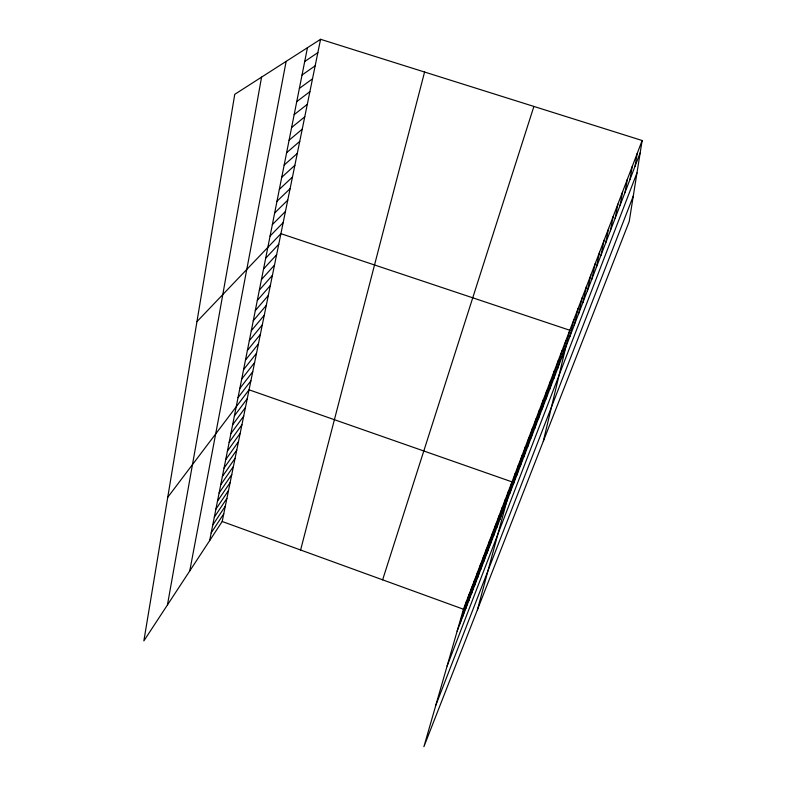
<?xml version="1.0" encoding="UTF-8"?>
<svg xmlns="http://www.w3.org/2000/svg" width="786" height="786" viewBox="0 0 786 786"><rect width="100%" height="100%" fill="white"/><g stroke="black" fill="none" stroke-linecap="round" stroke-linejoin="round"><path stroke-width="1.18" d="M642.142 140.507L629.203 221.554L423.9 746.7L463.455 609.219L642.142 140.507L320.57 39.3L234.749 94.33L143.858 640.895L222.192 521.491L320.57 39.3M635.029 166.278L637.161 153.565M629.959 179.532L632.249 166.455M167.447 604.925L261.561 77.136M624.958 192.609L627.405 179.169M620.026 205.5L622.62 191.715M189.75 570.941L286.124 61.396M615.153 218.223L617.904 204.095M209.656 540.591L307.444 47.72M610.358 230.77L613.237 216.317M605.623 243.139L608.639 228.382M600.946 255.352L604.1 240.28M596.338 267.407L599.62 252.041M591.779 279.295L595.198 263.634M587.289 291.036L590.836 275.09M582.858 302.62L586.523 286.409M578.486 314.046L582.259 297.58M574.163 325.335L578.054 308.603M569.899 336.477L573.908 319.499M543.313 441.26L569.801 330.258L280.916 233.678L196.952 321.631M561.656 358.023L565.871 340.584M557.677 368.438L561.98 350.772M553.737 378.734L558.139 360.853M549.846 388.903L554.346 370.815M545.995 398.944L550.593 380.66M542.202 408.867L546.879 390.387M538.449 418.683L543.214 400.015M534.735 428.38L539.589 409.526M300.606 550.004L424.578 72.027M531.071 437.959L536.003 418.928M527.445 447.43L532.456 428.223M523.869 456.794L528.949 437.419M520.322 466.039L525.49 446.507M513.366 484.235L518.672 464.388M516.824 475.196L522.061 455.497M509.937 493.176L515.311 473.182M477.436 609.759L512 481.877L249.054 389.807L167.742 497.283M503.207 510.762L508.719 490.484M496.624 527.966L502.264 507.422M499.906 519.418L505.477 499.002M493.392 536.425L499.09 515.754M487.025 553.069L492.842 532.151M490.189 544.786L495.946 523.997M483.891 561.253L489.757 540.218M477.731 577.366L483.704 556.105M480.796 569.349L486.711 548.206M471.688 593.135L477.77 571.668M474.695 585.285L480.718 563.926M465.784 608.57L471.954 586.916M468.721 600.897L474.852 579.331M459.997 623.701L466.265 601.86M462.875 616.175L469.095 594.422M382.625 579.822L533.89 106.434M457.147 631.138L640.177 152.838M447.106 666.037L636.974 172.91M435.847 705.18L633.27 196.107M211.188 532.859L223.745 513.867M212.741 525.058L225.317 506.164M214.303 517.168L226.908 498.393M215.885 509.2L228.51 490.543M217.486 501.154L230.121 482.604M219.097 493.019L231.762 474.597M220.728 484.795L233.413 466.501M222.379 476.493L235.083 458.326M224.039 468.102L236.763 450.073M225.72 459.623L238.463 441.732M227.419 451.056L240.182 433.302M229.139 442.39L241.921 424.784M230.878 433.636L243.68 416.177M232.636 424.784L245.458 407.482M234.405 415.843L247.246 398.689M238.02 397.657L250.891 380.827M239.848 388.412L252.738 371.758M241.705 379.068L254.615 362.592M243.581 369.617L256.501 353.317M245.478 360.057L258.417 343.944M247.394 350.399L260.353 334.472M249.329 340.623L262.308 324.893M251.294 330.739L264.283 315.206M253.279 320.737L266.277 305.41M255.283 310.617L268.301 295.507M257.317 300.39L270.345 285.495M259.37 290.034L272.408 275.365M261.443 279.561L274.501 265.128M263.546 268.959L276.613 254.762M265.678 258.24L278.755 244.279M270.07 236.065L283.166 222.625M272.349 224.609L285.456 211.444M274.648 213.006L287.764 200.116M276.977 201.255L290.103 188.66M279.344 189.357L292.471 177.056M281.732 177.302L294.868 165.306M284.149 165.099L297.295 153.417M286.605 152.73L299.751 141.372M289.091 140.203L302.237 129.179M291.606 127.519L304.752 116.829M294.161 114.658L307.306 104.322M296.744 101.63L309.89 91.648M299.368 88.425L312.514 78.816M302.02 75.034L315.166 65.818M304.713 61.475L317.849 52.642M222.192 521.491L463.455 609.219"/></g></svg>
